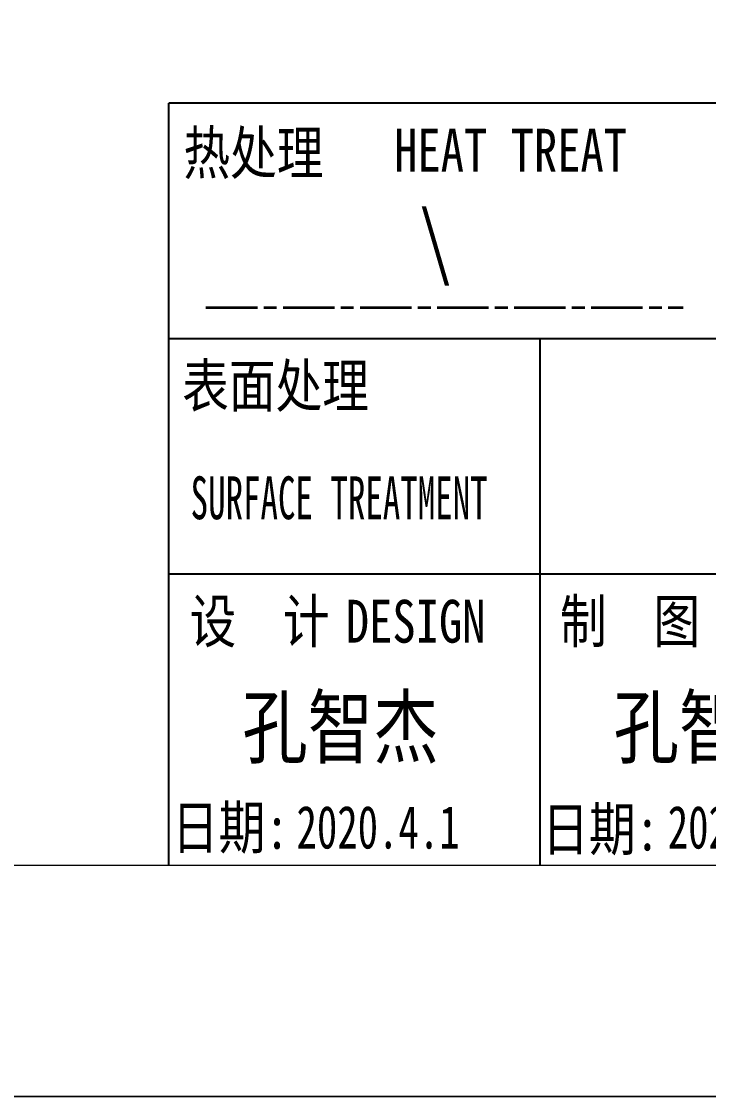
# Model space of a CAD drawing. Header units: millimetres. Extents: x 151684 to 153209, y -40906 to -39954.
# Drawn here: x 151910.4 to 151950.5, y -40906.3 to -40843.6 of the extents above; entities that cross this region are included whole.
import ezdxf
from ezdxf.enums import TextEntityAlignment as Align

# ---------------------------------------------------------------- set-up
doc = ezdxf.new("R2010")
doc.units = ezdxf.units.MM
doc.header["$LTSCALE"] = 0.5
doc.linetypes.add('AM_ISO08W050x2', pattern=[9, 6, -0.75, 1.5, -0.75])
doc.layers.add('图\\M+19E79\\M+195B6\\M+18E9A', color=7, linetype='Continuous')
for name, color, linetype, lineweight in [('图框', 7, 'Continuous', 18), ('热处理', 7, 'Continuous', 20), ('粗点划线', 6, 'AM_ISO08W050x2', 35)]:
    doc.layers.add(name, color=color, linetype=linetype, lineweight=lineweight)
doc.layers.add('打印', color=7, linetype='Continuous', lineweight=15, plot=False)
doc.layers.add('打印-禁用', color=7, linetype='Continuous', lineweight=15, plot=False)
doc.styles.add('国标', font='simfang.ttf', dxfattribs={"width": 0.8})

# ---------------------------------------------------------------- blocks, each defined once
blk = doc.blocks.new('GZDEH零件A3图框V01版')
at = {"layer": '图\\M+19E79\\M+195B6\\M+18E9A', "color": 7}
blk.add_line((3272.49, -1788.461), (3092.49, -1788.461), dxfattribs=at)
at = {"layer": '图\\M+19E79\\M+195B6\\M+18E9A', "color": 9}
for p, q in [((3272.49, -1788.461), (3092.49, -1788.461)), ((3181.99, -1802.211), (3092.49, -1802.211)), ((3114.17, -1802.211), (3114.17, -1815.961)), ((3181.99, -1815.961), (3092.49, -1815.961)), ((3114.17, -1815.961), (3114.17, -1832.961)), ((3114.17, -1815.961), (3114.17, -1832.961))]:
    blk.add_line(p, q, dxfattribs=at)
at = {"layer": '图\\M+19E79\\M+195B6\\M+18E9A', "color": 9, "linetype": 'Continuous'}
blk.add_line((3092.49, -1832.961), (3092.49, -1788.461), dxfattribs=at)
at = {"layer": '图框', "linetype": 'Continuous'}
blk.add_line((2882.49, -1832.961), (3272.49, -1832.961), dxfattribs=at)
at = {"layer": '打印-禁用', "linetype": 'Continuous'}
blk.add_line((2857.49, -1846.461), (3277.49, -1846.461), dxfattribs=at)
at = {"layer": '图\\M+19E79\\M+195B6\\M+18E9A', "color": 9, "style": '国标'}
for s, width, p in [('热处理', 0.8, (3093.349, -1792.606)), ('表面处理', 0.8, (3093.275, -1806.208)), ('SURFACE TREATMENT', 0.6, (3093.768, -1812.752)), (' DESIGN', 0.8, (3101.469, -1819.96))]:
    blk.add_text(s, height=2.5, dxfattribs=dict(at, width=width)).set_placement(p)
at = {"layer": '图\\M+19E79\\M+195B6\\M+18E9A', "color": 9, "style": '国标', "width": 0.8}
for s, p in [('HEAT TREAT', (3112.454, -1792.456)), ('设  计', (3097.793, -1819.96)), ('制  图', (3119.431, -1819.96)), ('日期:', (3096.088, -1831.999)), ('日期:', (3117.713, -1832.097))]:
    blk.add_text(s, height=2.5, dxfattribs=at).set_placement(p, align=Align.CENTER)
blk = doc.blocks.new('DEH A3')
at = {"layer": '图框'}
blk.add_blockref('GZDEH零件A3图框V01版', (-2857.49, 1846.461), dxfattribs=at)

msp = doc.modelspace()

# ---------------------------------------------------------------- linework, layer by layer
at = {"layer": '打印'}
msp.add_lwpolyline([(151683.988, -40609.335), (152103.988, -40609.335), (152103.988, -40906.335), (151683.988, -40906.335)], close=True, dxfattribs=at)
at = {"layer": '粗点划线', "linetype": 'AM_ISO08W050x2'}
msp.add_line((151921.163, -40860.263), (151949.024, -40860.263), dxfattribs=at)

# ---------------------------------------------------------------- block references
at = {"layer": '图框'}
msp.add_blockref('DEH A3', (151683.988, -40906.335), dxfattribs=at)

# ---------------------------------------------------------------- texts
at = {"layer": '图\\M+19E79\\M+195B6\\M+18E9A', "color": 3, "style": '国标'}
for s, height, width, p in [('孔智杰', 3.5, 0.8, (151923.286, -40886.518)), ('孔智杰', 3.5, 0.8, (151944.966, -40886.518)), ('2020.4.1', 2.5, 0.7, (151926.451, -40891.855)), ('2020.4.1', 2.5, 0.7, (151948.131, -40891.855))]:
    msp.add_text(s, height=height, dxfattribs=dict(at, width=width)).set_placement(p)
at = {"layer": '热处理', "color": 3, "style": '国标', "width": 0.8}
msp.add_text('\\', height=3.5, dxfattribs=at).set_placement((151934.568, -40858.139), align=Align.CENTER)

doc.saveas('drawing.dxf')
